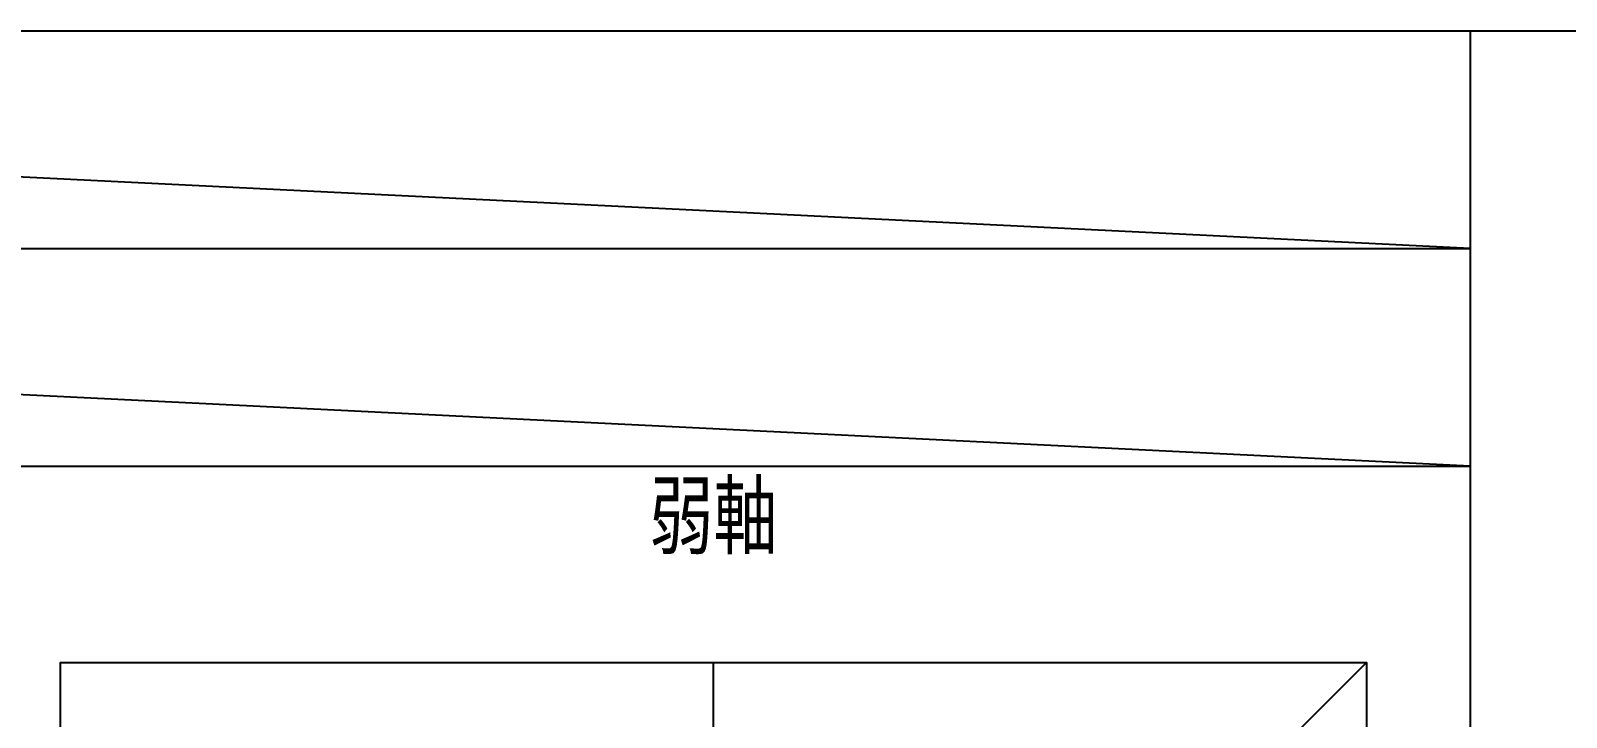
# Model space of a CAD drawing. Extents: x -668440 to 1010955, y -1678500 to 210463.
# Drawn here: x -546557 to -525393, y -724716 to -715260 of the extents above; entities that cross this region are included whole.
import ezdxf
from ezdxf.enums import TextEntityAlignment as Align

# ---------------------------------------------------------------- set-up
doc = ezdxf.new("R2010")
doc.units = 0
doc.header["$MEASUREMENT"] = 0
doc.linetypes.add('CENTER', pattern=[2, 1.25, -0.25, 0.25, -0.25])
doc.layers.get('0').update_dxf_attribs({"color": 3, "linetype": 'CONTINUOUS'})
doc.layers.get('Defpoints').update_dxf_attribs({"color": 251, "linetype": 'CONTINUOUS'})
doc.layers.add('standard', color=4, linetype='CENTER')
doc.styles.add('DRACAD', font='txt', dxfattribs={"width": 0.85, "bigfont": 'extfont2'})

# ---------------------------------------------------------------- blocks, each defined once
blk = doc.blocks.new('剛接合部C1Y')
for p, q in [((-225827.6965, -376150.73644), (-219741.54476, -376150.73644)), ((-219741.54476, -376150.73644), (-219741.54476, -381090.73644)), ((-225827.6965, -376450.73644), (-219741.54476, -376450.73644)), ((-225827.6965, -376750.73644), (-219741.54476, -376750.73644))]:
    blk.add_line(p, q)
at = {"layer": 'Defpoints'}
for p, q in [((-233913.84825, -376150.73644), (-194214.20716, -376150.73644)), ((-219741.54476, -376450.73644), (-225827.6965, -376150.73644)), ((-219741.54476, -376150.73644), (-219741.54476, -393525.7562)), ((-219741.54476, -376750.73644), (-225827.6965, -376450.73644)), ((-219884.62063, -377020.73644), (-221684.62063, -378820.73644))]:
    blk.add_line(p, q, dxfattribs=at)
blk.add_lwpolyline([(-221684.62063, -378820.73644), (-221684.62063, -377020.73644), (-219884.62063, -377020.73644), (-219884.62063, -378820.73644)], close=True, dxfattribs=at)
at = {"layer": 'standard', "linetype": 'CENTER', "ltscale": 600}
blk.add_line((-220784.62063, -378954.06977), (-220784.62063, -377020.73644), dxfattribs=at)
at = {"style": 'DRACAD', "width": 0.8}
blk.add_text('弱軸', height=100, dxfattribs=at).set_placement((-220784.62063, -376901.66371), align=Align.BOTTOM_CENTER)

msp = doc.modelspace()

# ---------------------------------------------------------------- block references
at = {"xscale": 10, "yscale": 10, "zscale": 10}
msp.add_blockref('剛接合部C1Y', (1670698.6842, 3046247.35843, 5600), dxfattribs=at)

doc.saveas('drawing.dxf')
